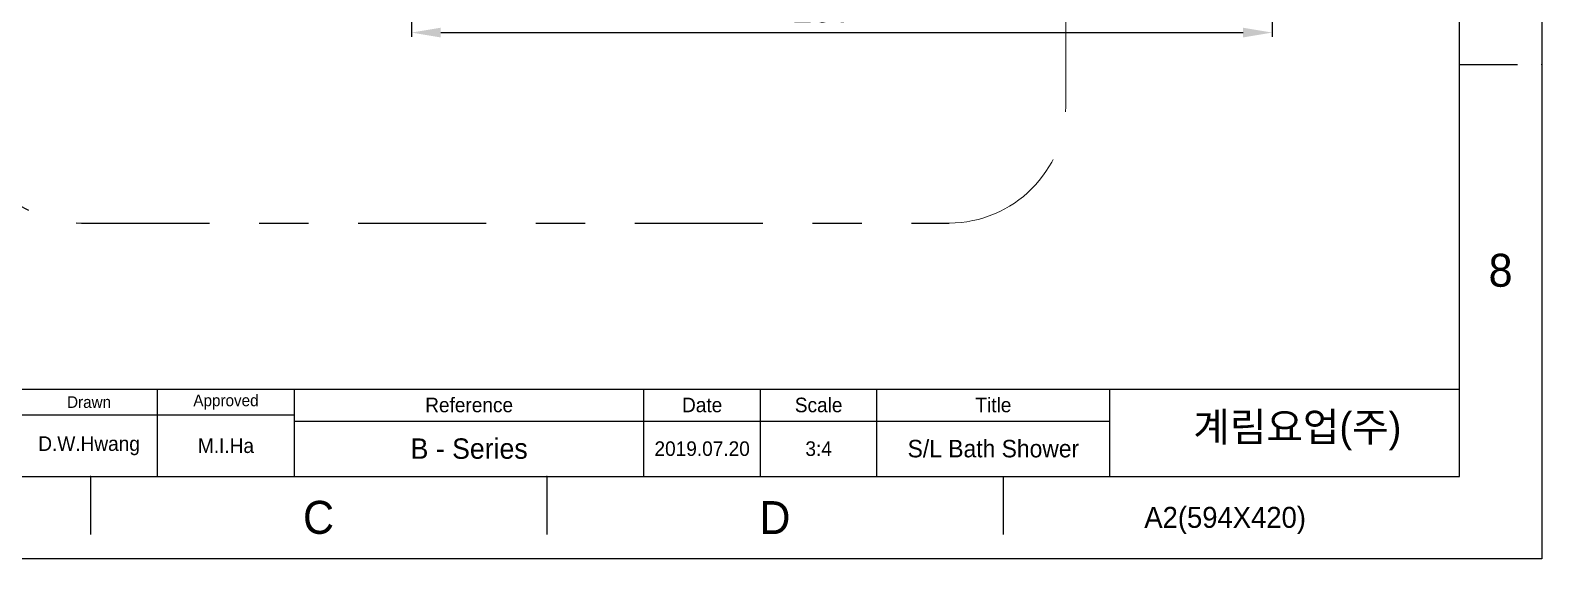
# Model space of a CAD drawing. Extents: x 8886 to 9306, y -19565 to -18971.
# Drawn here: x 9046.2 to 9305.7, y -19565.1 to -19474.4 of the extents above; entities that cross this region are included whole.
import ezdxf

# ---------------------------------------------------------------- set-up
doc = ezdxf.new("R2010")
doc.units = 0
doc.header["$MEASUREMENT"] = 0
for name, pattern in [('CENTER', [47.5, 22, -8.5, 8.5, -8.5]), ('CENTERX2', [101.6, 63.5, -12.7, 12.7, -12.7]), ('HIDDEN2', [4.7625, 3.175, -1.5875])]:
    doc.linetypes.add(name, pattern=pattern)
doc.layers.get('0').update_dxf_attribs({"linetype": 'CONTINUOUS'})
doc.layers.get('DEFPOINTS').update_dxf_attribs({"linetype": 'CONTINUOUS'})
for name, color, linetype in [('02___PRT_ALL_AXES', 7, 'CONTINUOUS'), ('FORM', 7, 'CONTINUOUS'), ('TEXT', 2, 'CONTINUOUS')]:
    doc.layers.add(name, color=color, linetype=linetype)
doc.layers.add('1', color=4, linetype='HIDDEN2', lineweight=13)
doc.layers.add('5', color=2, linetype='CONTINUOUS', lineweight=9)
doc.styles.add('ROMANS', font='')
doc.styles.get("Standard").update_dxf_attribs({"font": ''})
doc.styles.get('ROMANS').set_extended_font_data('Gulim')
doc.styles.get('Standard').set_extended_font_data('Gulim')
doc.dimstyles.new('STANDARD$0', dxfattribs={"dimtxt": 3.5, "dimasz": 2.5, "dimexe": 0.7, "dimexo": 0.7, "dimgap": 0.5, "dimtad": 3, "dimdec": 4, "dimdsep": 46, "dimtxsty": 'Standard', "dimcen": 0, "dimclrd": 2, "dimclre": 2, "dimclrt": 4, "dimadec": 0, "dimazin": 0, "dimtp": 0.2, "dimtm": 0.1, "dimtfac": 0.5, "dimtdec": 4, "dimtmove": 1, "dimatfit": 3, "dimfxl": 1, "dimtolj": 1, "dimarcsym": 0})
doc.dimstyles.new('STANDARD$2', dxfattribs={"dimtxt": 3.5, "dimasz": 2.5, "dimexe": 1, "dimexo": 1, "dimgap": 0.8, "dimtad": 1, "dimdsep": 46, "dimtxsty": 'Standard', "dimcen": 0, "dimclrd": 2, "dimclre": 2, "dimclrt": 4, "dimadec": 1, "dimazin": 2, "dimtfac": 1, "dimtmove": 0, "dimatfit": 0, "dimfxl": 1, "dimtolj": 1, "dimarcsym": 0})

# ---------------------------------------------------------------- blocks, each defined once
blk = doc.blocks.new('*D15')
at = {"layer": '5', "color": 2, "lineweight": -2, "transparency": 16777216}
blk.add_line((9262.14, -19396.8), (9265.41, -19408.98), dxfattribs=at)
blk.add_arc((9224.02, -19254.52), 158.9, 271.8029, 283.1971, dxfattribs=at)
at = {"layer": '5', "color": 2, "transparency": 16777216}
for points in [[(9260.09, -19408.42), (9260.5, -19410.04), (9265.15, -19408.01)], [(9229.03, -19414.18), (9229.01, -19412.51), (9224.02, -19413.43)]]:
    blk.add_solid(points, dxfattribs=at)
at = {"layer": 'DEFPOINTS', "color": 0, "transparency": 16777216}
for p in [(9255.38, -19371.57), (9224.02, -19380.81), (9261.88, -19395.84), (9251.61, -19411.01), (9224.02, -19487.49)]:
    blk.add_point(p, dxfattribs=at)
at = {"layer": '5', "color": 4, "transparency": 16777216, "insert": (9241.2, -19409.1), "char_height": 5, "attachment_point": 5, "rotation": 6.3416, "bg_fill": 3, "box_fill_scale": 1.25, "bg_fill_color": 256, "bg_fill_true_color": 13158600, "bg_fill_transparency": 0}
blk.add_mtext('\\A1;15°', dxfattribs=at)
blk = doc.blocks.new('*D18')
at = {"layer": '5', "color": 2, "lineweight": -2, "transparency": 16777216}
for p, q in [((9259.46, -19387.48), (9259.46, -19475.5)), ((9111.71, -19457.48), (9111.71, -19475.5)), ((9116.71, -19474.8), (9254.46, -19474.8))]:
    blk.add_line(p, q, dxfattribs=at)
at = {"layer": '5', "color": 2, "transparency": 16777216}
for points in [[(9116.71, -19473.96), (9116.71, -19475.63), (9111.71, -19474.8)], [(9254.46, -19473.96), (9254.46, -19475.63), (9259.46, -19474.8)]]:
    blk.add_solid(points, dxfattribs=at)
at = {"layer": 'DEFPOINTS', "color": 0, "transparency": 16777216}
for p in [(9259.46, -19386.78), (9111.71, -19456.78), (9259.46, -19474.8)]:
    blk.add_point(p, dxfattribs=at)
at = {"layer": '5', "color": 4, "transparency": 16777216, "insert": (9182.39, -19470.55), "char_height": 5, "attachment_point": 5, "bg_fill": 3, "box_fill_scale": 1.25, "bg_fill_color": 256, "bg_fill_true_color": 13158600, "bg_fill_transparency": 0}
blk.add_mtext('\\A1;197', dxfattribs=at)

msp = doc.modelspace()

# ---------------------------------------------------------------- linework, layer by layer
for p, q in [((9291.6, -19550.997), (9291.6, -18985.34)), ((9291.6, -19480.29), (9301.6, -19480.29)), ((8899.883, -19550.997), (9291.6, -19550.997)), ((9056.57, -19550.997), (9056.57, -19560.997)), ((9134.914, -19550.997), (9134.914, -19560.997)), ((9213.257, -19550.997), (9213.257, -19560.997))]:
    msp.add_line(p, q)
for p in [(9305.742, -19480.29), (9056.57, -19550.997), (9134.914, -19550.997)]:
    msp.add_point(p)
at = {"layer": '02___PRT_ALL_AXES', "color": 1, "linetype": 'CENTER'}
msp.add_line((9055.025, -19507.492), (9204.02, -19507.492), dxfattribs=at)
msp.add_arc((9055.025, -19487.492), 20, 180, 270, dxfattribs=at)
at = {"layer": '1', "color": 1, "linetype": 'CENTER', "lineweight": 13}
msp.add_line((9224.02, -19487.492), (9224.02, -19380.808), dxfattribs=at)
msp.add_arc((9204.02, -19487.492), 20, 270, 0, dxfattribs=at)
at = {"layer": 'FORM'}
for p, q in [((9021.1, -19535.997), (9291.6, -19535.997)), ((9068.1, -19550.997), (9068.1, -19535.997)), ((9091.6, -19550.997), (9091.6, -19535.997)), ((9151.6, -19550.997), (9151.6, -19535.997)), ((9151.6, -19550.997), (9151.6, -19535.997)), ((9151.6, -19550.997), (9151.6, -19535.997)), ((9171.6, -19550.997), (9171.6, -19535.997)), ((9191.6, -19550.997), (9191.6, -19535.997)), ((9231.6, -19550.997), (9231.6, -19535.997)), ((9091.6, -19540.497), (9021.1, -19540.497)), ((9091.6, -19541.497), (9231.6, -19541.497))]:
    msp.add_line(p, q, dxfattribs=at)
at = {"layer": 'TEXT'}
msp.add_point((9068.1, -19540.497), dxfattribs=at)

# ---------------------------------------------------------------- texts
at = {"char_height": 5.657, "attachment_point": 5}
for s, width, insert in [('8', 50, (9298.671, -19515.643)), ('C', 10, (9095.742, -19558.067)), ('D', 10, (9174.085, -19558.067))]:
    msp.add_mtext_dynamic_manual_height_columns(s, width=width, gutter_width=12.5, heights=[0], dxfattribs=dict(at, insert=insert))
at = {"layer": '5', "style": 'ROMANS'}
msp.add_text(' A2(594X420)', height=3.6, dxfattribs=at).set_placement((9236.199, -19559.827))
at = {"layer": 'TEXT', "attachment_point": 5}
for s, width, insert, char_height in [('Drawn', 23.5, (9056.35, -19538.247), 2), ('Approved', 23.5, (9079.85, -19538.247), 2), ('Reference', 60, (9121.6, -19538.747), 2.5), ('Date', 20, (9161.6, -19538.747), 2.5), ('Scale', 20, (9181.6, -19538.747), 2.5), ('Title', 40, (9211.6, -19538.747), 2.5), ('D.W.Hwang', 23.5, (9056.35, -19545.747), 2.5), ('M.I.Ha', 23.5, (9079.85, -19545.747), 2.5), ('B - Series', 60, (9121.6, -19546.247), 3.5), ('2019.07.20', 20, (9161.6, -19546.247), 2.5), ('3:4', 20, (9181.6, -19546.247), 2.5), ('S/L Bath Shower', 40, (9211.6, -19546.247), 3)]:
    msp.add_mtext_dynamic_manual_height_columns(s, width=width, gutter_width=12.5, heights=[0], dxfattribs=dict(at, insert=insert, char_height=char_height))
at = {"layer": 'TEXT', "linetype": 'CENTERX2', "insert": (9263.777, -19543.255), "char_height": 5, "attachment_point": 5}
msp.add_mtext_dynamic_manual_height_columns('{\\fHYGothic-Medium|b0|i0|c129|p18;계림요업(주)}', width=60, gutter_width=12.5, heights=[0], dxfattribs=at)

# ---------------------------------------------------------------- next in the draw order: dimensions: what is measured, and where the dimension line sits
at = {"layer": '5'}
dim = msp.add_angular_dim_2l(base=(9251.613, -19411.011), line1=((9224.02, -19487.492), (9224.02, -19380.808)), line2=((9255.382, -19371.568), (9261.884, -19395.837)), dimstyle='STANDARD$2', override={"dimtxt": 5, "dimasz": 5, "dimdec": 1, "dimlfac": 1.333333, "dimzin": 9, "dimtdec": 1, "dimfxl": 1.25, "dimtfill": 1}, dxfattribs=at)
dim.commit()
dim.dimension.update_dxf_attribs({"geometry": '*D15', "text_midpoint": (9241.571, -19412.453), "dimtype": 162})

# ---------------------------------------------------------------- next in the draw order: dimensions: what is measured, and where the dimension line sits
dim = msp.add_linear_dim(base=(9259.458, -19474.797), p1=(9111.708, -19456.776), p2=(9259.458, -19386.781), dimstyle='STANDARD$0', override={"dimtxt": 5, "dimasz": 5, "dimdec": 1, "dimlfac": 1.333333, "dimzin": 9, "dimtdec": 1, "dimfxl": 1.25, "dimtfill": 1}, dxfattribs=at)
dim.commit()
dim.dimension.update_dxf_attribs({"geometry": '*D18', "text_midpoint": (9182.395, -19473.619), "dimtype": 160})

# ---------------------------------------------------------------- next in the draw order: linework, layer by layer
msp.add_lwpolyline([(8885.742, -18971.199), (9305.742, -18971.199), (9305.742, -19565.138), (8885.742, -19565.138)], close=True)

doc.saveas('drawing.dxf')
